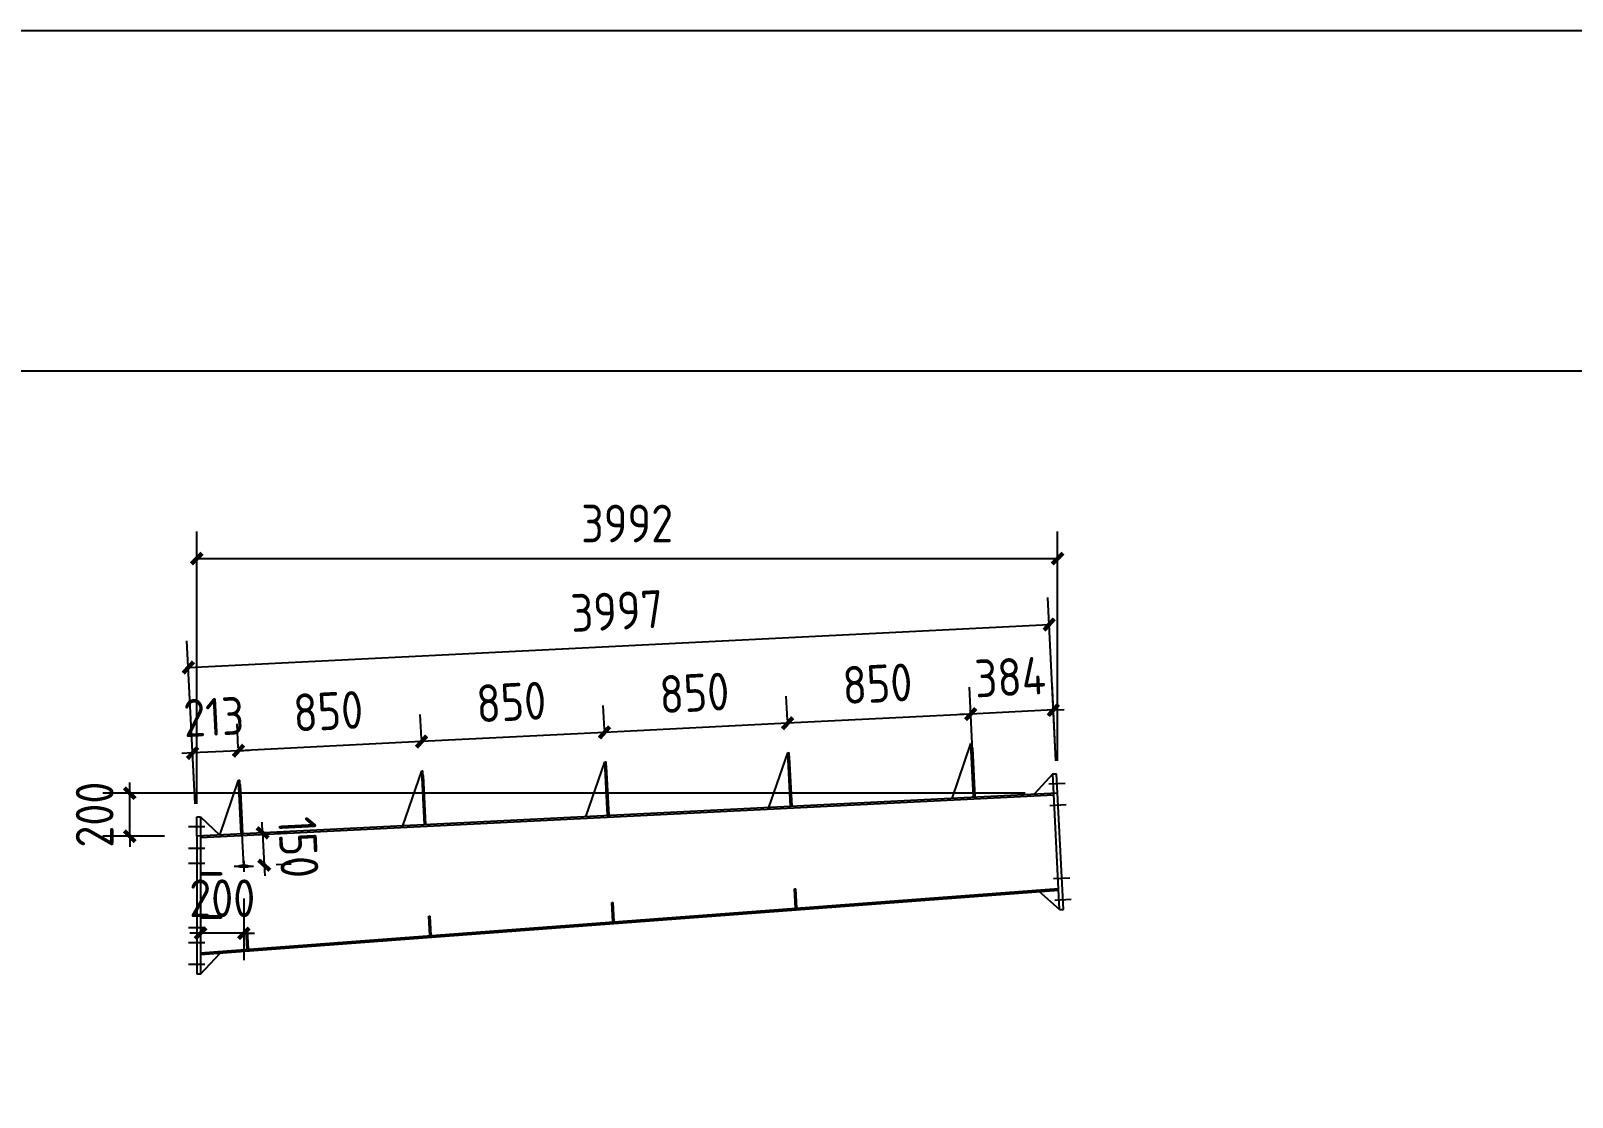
# Model space of a CAD drawing. Extents: x 102162 to 621267, y -39398 to 328893.
# Drawn here: x 384674 to 398970, y 310863 to 320757 of the extents above; entities that cross this region are included whole.
import ezdxf

# ---------------------------------------------------------------- set-up
doc = ezdxf.new("R2010")
doc.units = 0
doc.header["$LTSCALE"] = 1000
doc.header["$MEASUREMENT"] = 0
doc.styles.get("Standard").update_dxf_attribs({"font": 'gbenor.shx', "bigfont": 'gbcbig.shx'})
doc.dimstyles.get("Standard").update_dxf_attribs({"dimscale": 100, "dimtxt": 3.5, "dimasz": 1, "dimexe": 2.5, "dimexo": 3, "dimgap": 1.5, "dimtad": 1, "dimdec": 0, "dimzin": 0, "dimdsep": 46, "dimtxsty": 'Standard', "dimblk": 'ARCHTICK', "dimcen": 0.09, "dimadec": 0, "dimazin": 0, "dimtfac": 1, "dimtdec": 0, "dimtix": 1, "dimtmove": 2, "dimatfit": 3, "dimfxl": 1, "dimtolj": 1, "dimtzin": 0, "dimarcsym": 0})

# ---------------------------------------------------------------- blocks, each defined once
blk = doc.blocks.new('_ArchTick')
at = {"color": 0, "linetype": 'ByBlock', "const_width": 0.4}
blk.add_lwpolyline([(-0.5, -0.5), (0.5, 0.5)], dxfattribs=at)
blk = doc.blocks.new('*D1431')
at = {"color": 0, "lineweight": -2}
for p, q in [((386213, 313585), (386213, 316111)), ((394197, 313984), (394197, 316111)), ((386213, 315861), (394197, 315861))]:
    blk.add_line(p, q, dxfattribs=at)
at = {"layer": 'Defpoints', "color": 0}
for p in [(394197, 315861), (394197, 313684), (386213, 313285)]:
    blk.add_point(p, dxfattribs=at)
at = {"color": 0, "lineweight": -2, "xscale": 100, "yscale": 100, "zscale": 100, "rotation": 180}
blk.add_blockref('_ArchTick', (386213, 315861), dxfattribs=at)
at = {"color": 0, "lineweight": -2, "xscale": 100, "yscale": 100, "zscale": 100}
blk.add_blockref('_ArchTick', (394197, 315861), dxfattribs=at)
at = {"color": 0, "insert": (390205, 316186), "char_height": 350, "attachment_point": 5}
blk.add_mtext('\\A1;3992', dxfattribs=at)
blk = doc.blocks.new('*D1432')
at = {"color": 0, "lineweight": -2}
for p, q in [((393897, 313684), (385341, 313684)), ((385591, 313684), (385591, 313784)), ((385591, 313285), (385591, 313684)), ((385913, 313285), (385341, 313285)), ((385591, 313285), (385591, 313185))]:
    blk.add_line(p, q, dxfattribs=at)
at = {"layer": 'Defpoints', "color": 0}
for p in [(385591, 313684), (394197, 313684), (386213, 313285)]:
    blk.add_point(p, dxfattribs=at)
at = {"color": 0, "lineweight": -2, "xscale": 100, "yscale": 100, "zscale": 100}
for p, rotation in [((385591, 313684), 270), ((385591, 313285), 90)]:
    blk.add_blockref('_ArchTick', p, dxfattribs=dict(at, rotation=rotation))
at = {"color": 0, "insert": (385266, 313485), "char_height": 350, "attachment_point": 5, "rotation": 90}
blk.add_mtext('\\A1;200', dxfattribs=at)
blk = doc.blocks.new('*D1403')
at = {"color": 0, "lineweight": -2}
for p, q in [((394182, 313984), (394106, 315499)), ((386135, 314850), (394119, 315249)), ((386198, 313585), (386122, 315099))]:
    blk.add_line(p, q, dxfattribs=at)
at = {"layer": 'Defpoints', "color": 0}
for p in [(394119, 315249), (394197, 313684), (386213, 313285)]:
    blk.add_point(p, dxfattribs=at)
at = {"color": 0, "lineweight": -2, "xscale": 100, "yscale": 100, "zscale": 100}
for p, rotation in [((394119, 315249), 2.862405226112241), ((386135, 314850), 182.8624052261122)]:
    blk.add_blockref('_ArchTick', p, dxfattribs=dict(at, rotation=rotation))
at = {"color": 0, "insert": (390110, 315374), "char_height": 350, "attachment_point": 5, "rotation": 2.8624}
blk.add_mtext('\\A1;3997', dxfattribs=at)
blk = doc.blocks.new('*D1433')
at = {"color": 0, "lineweight": -2}
for p, q in [((393415, 313946), (393379, 314668)), ((394182, 313984), (394146, 314706)), ((393391, 314418), (393291, 314413)), ((394158, 314456), (393391, 314418)), ((394158, 314456), (394258, 314461))]:
    blk.add_line(p, q, dxfattribs=at)
at = {"layer": 'Defpoints', "color": 0}
for p in [(393391, 314418), (394197, 313684), (393430, 313646)]:
    blk.add_point(p, dxfattribs=at)
at = {"color": 0, "lineweight": -2, "xscale": 100, "yscale": 100, "zscale": 100}
for p, rotation in [((394158, 314456), 182.862405226143), ((393391, 314418), 2.862405226142978)]:
    blk.add_blockref('_ArchTick', p, dxfattribs=dict(at, rotation=rotation))
at = {"color": 0, "insert": (393758, 314762), "char_height": 350, "attachment_point": 5, "rotation": 2.8624}
blk.add_mtext('\\A1;384', dxfattribs=at)
blk = doc.blocks.new('*D1434')
at = {"color": 0, "lineweight": -2}
for p, q in [((393415, 313946), (393379, 314668)), ((391692, 314360), (391681, 314583)), ((393391, 314418), (391693, 314333))]:
    blk.add_line(p, q, dxfattribs=at)
at = {"layer": 'Defpoints', "color": 0}
for p in [(391693, 314333), (391707, 314060), (393430, 313646)]:
    blk.add_point(p, dxfattribs=at)
at = {"color": 0, "lineweight": -2, "xscale": 100, "yscale": 100, "zscale": 100}
for p, rotation in [((391693, 314333), 182.8624052262575), ((393391, 314418), 2.862405226257474)]:
    blk.add_blockref('_ArchTick', p, dxfattribs=dict(at, rotation=rotation))
at = {"color": 0, "insert": (392526, 314700), "char_height": 350, "attachment_point": 5, "rotation": 2.8624}
blk.add_mtext('\\A1;850', dxfattribs=at)
blk = doc.blocks.new('*D1435')
at = {"color": 0, "lineweight": -2}
for p, q in [((391692, 314360), (391681, 314583)), ((389994, 314275), (389983, 314498)), ((391693, 314333), (389995, 314248))]:
    blk.add_line(p, q, dxfattribs=at)
at = {"layer": 'Defpoints', "color": 0}
for p in [(389995, 314248), (390009, 313976), (391707, 314060)]:
    blk.add_point(p, dxfattribs=at)
at = {"color": 0, "lineweight": -2, "xscale": 100, "yscale": 100, "zscale": 100}
for p, rotation in [((391693, 314333), 2.862405226257474), ((389995, 314248), 182.8624052262575)]:
    blk.add_blockref('_ArchTick', p, dxfattribs=dict(at, rotation=rotation))
at = {"color": 0, "insert": (390828, 314615), "char_height": 350, "attachment_point": 5, "rotation": 2.8624}
blk.add_mtext('\\A1;850', dxfattribs=at)
blk = doc.blocks.new('*D1436')
at = {"color": 0, "lineweight": -2}
for p, q in [((388296, 314190), (388285, 314413)), ((389994, 314275), (389983, 314498)), ((389995, 314248), (388298, 314163))]:
    blk.add_line(p, q, dxfattribs=at)
at = {"layer": 'Defpoints', "color": 0}
for p in [(388298, 314163), (390009, 313976), (388311, 313891)]:
    blk.add_point(p, dxfattribs=at)
at = {"color": 0, "lineweight": -2, "xscale": 100, "yscale": 100, "zscale": 100}
for p, rotation in [((388298, 314163), 182.8624052262575), ((389995, 314248), 2.862405226257474)]:
    blk.add_blockref('_ArchTick', p, dxfattribs=dict(at, rotation=rotation))
at = {"color": 0, "insert": (389130, 314530), "char_height": 350, "attachment_point": 5, "rotation": 2.8624}
blk.add_mtext('\\A1;850', dxfattribs=at)
blk = doc.blocks.new('*D1437')
at = {"color": 0, "lineweight": -2}
for p, q in [((388296, 314190), (388285, 314413)), ((386598, 314105), (386587, 314328)), ((388298, 314163), (386600, 314078))]:
    blk.add_line(p, q, dxfattribs=at)
at = {"layer": 'Defpoints', "color": 0}
for p in [(386600, 314078), (386613, 313806), (388311, 313891)]:
    blk.add_point(p, dxfattribs=at)
at = {"color": 0, "lineweight": -2, "xscale": 100, "yscale": 100, "zscale": 100}
for p, rotation in [((388298, 314163), 2.862405226257474), ((386600, 314078), 182.8624052262575)]:
    blk.add_blockref('_ArchTick', p, dxfattribs=dict(at, rotation=rotation))
at = {"color": 0, "insert": (387432, 314445), "char_height": 350, "attachment_point": 5, "rotation": 2.8624}
blk.add_mtext('\\A1;850', dxfattribs=at)
blk = doc.blocks.new('*D1438')
at = {"color": 0, "lineweight": -2}
for p, q in [((386198, 313585), (386162, 314307)), ((386598, 314105), (386587, 314328)), ((386174, 314057), (386074, 314052)), ((386600, 314078), (386174, 314057)), ((386600, 314078), (386700, 314083))]:
    blk.add_line(p, q, dxfattribs=at)
at = {"layer": 'Defpoints', "color": 0}
for p in [(386174, 314057), (386613, 313806), (386213, 313285)]:
    blk.add_point(p, dxfattribs=at)
at = {"color": 0, "lineweight": -2, "xscale": 100, "yscale": 100, "zscale": 100}
for p, rotation in [((386174, 314057), 2.862405226257479), ((386600, 314078), 182.8624052262575)]:
    blk.add_blockref('_ArchTick', p, dxfattribs=dict(at, rotation=rotation))
at = {"color": 0, "insert": (386371, 314392), "char_height": 350, "attachment_point": 5, "rotation": 2.8624}
blk.add_mtext('\\A1;213', dxfattribs=at)
blk = doc.blocks.new('*D1439')
at = {"color": 0, "lineweight": -2}
for p, q in [((386824, 313316), (386819, 313416)), ((386824, 313316), (386839, 313016)), ((386933, 313321), (387074, 313328)), ((386839, 313016), (386844, 312916)), ((386948, 313021), (387089, 313029))]:
    blk.add_line(p, q, dxfattribs=at)
at = {"layer": 'Defpoints', "color": 0}
for p in [(386634, 313306), (386649, 313007), (386839, 313016)]:
    blk.add_point(p, dxfattribs=at)
at = {"color": 0, "lineweight": -2, "xscale": 100, "yscale": 100, "zscale": 100}
for p, rotation in [((386824, 313316), 272.8624052261001), ((386839, 313016), 92.86240522610008)]:
    blk.add_blockref('_ArchTick', p, dxfattribs=dict(at, rotation=rotation))
at = {"color": 0, "insert": (387156, 313182), "char_height": 350, "attachment_point": 5, "rotation": 272.8624}
blk.add_mtext('\\A1;150', dxfattribs=at)
blk = doc.blocks.new('*D1440')
at = {"color": 0, "lineweight": -2}
for p, q in [((386249, 312707), (386249, 312134)), ((386649, 312707), (386649, 312134)), ((386249, 312384), (386149, 312384)), ((386649, 312384), (386249, 312384)), ((386649, 312384), (386749, 312384))]:
    blk.add_line(p, q, dxfattribs=at)
at = {"layer": 'Defpoints', "color": 0}
for p in [(386249, 313007), (386649, 313007), (386249, 312384)]:
    blk.add_point(p, dxfattribs=at)
at = {"color": 0, "lineweight": -2, "xscale": 100, "yscale": 100, "zscale": 100}
blk.add_blockref('_ArchTick', (386249, 312384), dxfattribs=at)
at = {"color": 0, "lineweight": -2, "xscale": 100, "yscale": 100, "zscale": 100, "rotation": 180}
blk.add_blockref('_ArchTick', (386649, 312384), dxfattribs=at)
at = {"color": 0, "insert": (386449, 312709), "char_height": 350, "attachment_point": 5}
blk.add_mtext('\\A1;200', dxfattribs=at)

msp = doc.modelspace()

# ---------------------------------------------------------------- linework, layer by layer
at = {"color": 2}
for p, q in [((393218, 313635.3), (393392.8, 314144.7)), ((393392.8, 314144.7), (393404.8, 314145.3)), ((393417.8, 313645.3), (393392.8, 314144.7)), ((393429.7, 313645.9), (393404.8, 314145.3)), ((393406.9, 314102.2), (393429.7, 313645.9)), ((389822.2, 313465.6), (389997, 313974.9)), ((389997, 313974.9), (390009, 313975.5)), ((390022, 313475.5), (389997, 313974.9)), ((390034, 313476.1), (390009, 313975.5)), ((391520.1, 313550.5), (391694.9, 314059.8)), ((391694.9, 314059.8), (391706.9, 314060.4)), ((391719.9, 313560.4), (391694.9, 314059.8)), ((391731.9, 313561), (391706.9, 314060.4)), ((391709, 314017.4), (391731.9, 313561)), ((386426.5, 313295.8), (386601.3, 313805.1)), ((386601.3, 313805.1), (386613.3, 313805.7)), ((386626.2, 313305.8), (386601.3, 313805.1)), ((386638.2, 313306.4), (386613.3, 313805.7)), ((388124.4, 313380.7), (388299.2, 313890)), ((388299.2, 313890), (388311.1, 313890.6)), ((388324.1, 313390.7), (388299.2, 313890)), ((388336.1, 313391.3), (388311.1, 313890.6)), ((388313.3, 313847.6), (388336.1, 313391.3)), ((390011.2, 313932.5), (390034, 313476.1)), ((394151.9, 313862.3), (393981.1, 313673.5)), ((394151.9, 313862.3), (394187.8, 313864.1)), ((394214.8, 312603.8), (394151.9, 313862.3)), ((394250.7, 312605.6), (394187.8, 313864.1)), ((386615.4, 313762.7), (386638.2, 313306.4)), ((394116.4, 313770.4), (394268.2, 313778)), ((394126.4, 313570.6), (394278.2, 313578.2)), ((386136.8, 313375.1), (386288.8, 313375.1)), ((386212.8, 313285.1), (386212.8, 313465.1)), ((386212.8, 313465.1), (386248.8, 313465.1)), ((386248.8, 313465.1), (386248.8, 312005.1)), ((386248.8, 313465.1), (386426.8, 313295.8)), ((386212.8, 313285.1), (386212.8, 312005.1)), ((386136.8, 313175.1), (386288.8, 313175.1)), ((386136.8, 313035.1), (386288.8, 313035.1)), ((386248.8, 312945.1), (386438.8, 312945.1)), ((386438.8, 312945.1), (386438.8, 312925.1)), ((386648.8, 313057.5), (386648.8, 312955.5)), ((386438.8, 312925.1), (386248.8, 312925.1)), ((394160.3, 312891.5), (394312.2, 312899.1)), ((390062.3, 312669.3), (390074.3, 312670.2)), ((390071.3, 312489.4), (390062.3, 312669.3)), ((390083.3, 312490.3), (390074.3, 312670.2)), ((391758.1, 312796.6), (391770, 312797.5)), ((391767.1, 312616.8), (391758.1, 312796.6)), ((391779, 312617.7), (391770, 312797.5)), ((394214.8, 312603.8), (394026.1, 312770.3)), ((394170.3, 312691.7), (394322.1, 312699.3)), ((386248.8, 312545.1), (386438.8, 312545.1)), ((386438.8, 312525.1), (386248.8, 312525.1)), ((386438.8, 312545.1), (386438.8, 312525.1)), ((388366.6, 312541.9), (388378.5, 312542.8)), ((388375.5, 312362.1), (388366.6, 312541.9)), ((388387.5, 312363), (388378.5, 312542.8)), ((391767.1, 312616.8), (391779, 312617.7)), ((394214.8, 312603.8), (394250.7, 312605.6)), ((386288.8, 312435.1), (386136.8, 312435.1)), ((386670.8, 312414.6), (386682.8, 312415.5)), ((386679.8, 312234.8), (386670.8, 312414.6)), ((386691.8, 312235.7), (386682.8, 312415.5)), ((390071.3, 312489.4), (390083.3, 312490.3)), ((386288.8, 312295.1), (386136.8, 312295.1)), ((386679.8, 312234.8), (386691.8, 312235.7)), ((388375.5, 312362.1), (388387.5, 312363)), ((386288.8, 312095.1), (386136.8, 312095.1)), ((386248.8, 312005.1), (386429.6, 312199.9)), ((386248.8, 312005.1), (386212.8, 312005.1))]:
    msp.add_line(p, q, dxfattribs=at)
for p, q in [((394196.8, 313684.3), (386212.8, 313285.1)), ((394161.6, 313666.5), (386248.8, 313270.9)), ((386558.8, 313006.5), (386738.8, 313006.5)), ((386648.8, 313006.5), (386598.8, 313006.5)), ((386248.8, 312202.4), (394205, 312799.8)), ((386248.8, 312186.4), (394205.8, 312783.8))]:
    msp.add_line(p, q)
at = {"color": 1}
msp.add_line((386648.8, 313006.5), (386633.8, 313306.1), dxfattribs=at)
for points in [[(384311.7, 317601.7), (414011.7, 317601.7), (414011.7, 320757.4), (384311.7, 320757.4)], [(384311.7, 317601.7), (414011.7, 317601.7), (414011.7, 296601.7), (384311.7, 296601.7)]]:
    msp.add_lwpolyline(points, close=True)
msp.add_ellipse((386648.8, 313006.5), major_axis=(50, 0), ratio=0.22)

# ---------------------------------------------------------------- dimensions: what is measured, and where the dimension line sits
at = {"color": 3}
for base, p1, p2, picture, middle in [((394196.8, 315861.3), (386212.8, 313285.1), (394196.8, 313684.3), '*D1431', (390204.8, 316186.3)), ((386248.8, 312384.4), (386648.8, 313006.5), (386248.8, 313006.5), '*D1440', (386448.8, 312709.4))]:
    dim = msp.add_linear_dim(base=base, p1=p1, p2=p2, dimstyle='Standard', override={"dimlfac": 0.5}, dxfattribs=at)
    dim.commit()
    dim.dimension.update_dxf_attribs({"geometry": picture, "text_midpoint": middle})
for p1, p2, distance, picture, middle in [((386212.8, 313285.1), (394196.8, 313684.3), 1566.6, '*D1403', (390110.3, 315374)), ((394196.8, 313684.3), (393429.7, 313645.9), -772.9, '*D1433', (393758.4, 314761.6)), ((386633.8, 313306.1), (386648.8, 313006.5), 190.7, '*D1439', (387156.4, 313182.1))]:
    dim = msp.add_aligned_dim(p1=p1, p2=p2, distance=distance, dimstyle='Standard', override={"dimlfac": 0.5}, dxfattribs=at)
    dim.commit()
    dim.dimension.update_dxf_attribs({"geometry": picture, "text_midpoint": middle})
for base, p1, p2, angle, picture, middle in [((391693.3, 314333), (393429.7, 313645.9), (391706.9, 314060.4), 2.86241, '*D1434', (392526, 314700)), ((389995.4, 314248.1), (391706.9, 314060.4), (390009, 313975.5), 2.86241, '*D1435', (390828.1, 314615.1)), ((386599.6, 314078.3), (388311.1, 313890.6), (386613.3, 313805.7), 2.86241, '*D1437', (387432.3, 314445.3)), ((388297.5, 314163.2), (390009, 313975.5), (388311.1, 313890.6), 2.86241, '*D1436', (389130.2, 314530.2)), ((386174.2, 314057), (386613.3, 313805.7), (386212.8, 313285.1), 2.86241, '*D1438', (386370.7, 314392.2)), ((385590.9, 313684.3), (386212.8, 313285.1), (394196.8, 313684.3), 90, '*D1432', (385265.9, 313484.7))]:
    dim = msp.add_linear_dim(base=base, p1=p1, p2=p2, angle=angle, dimstyle='Standard', override={"dimlfac": 0.5}, dxfattribs=at)
    dim.commit()
    dim.dimension.update_dxf_attribs({"geometry": picture, "text_midpoint": middle})

doc.saveas('drawing.dxf')
